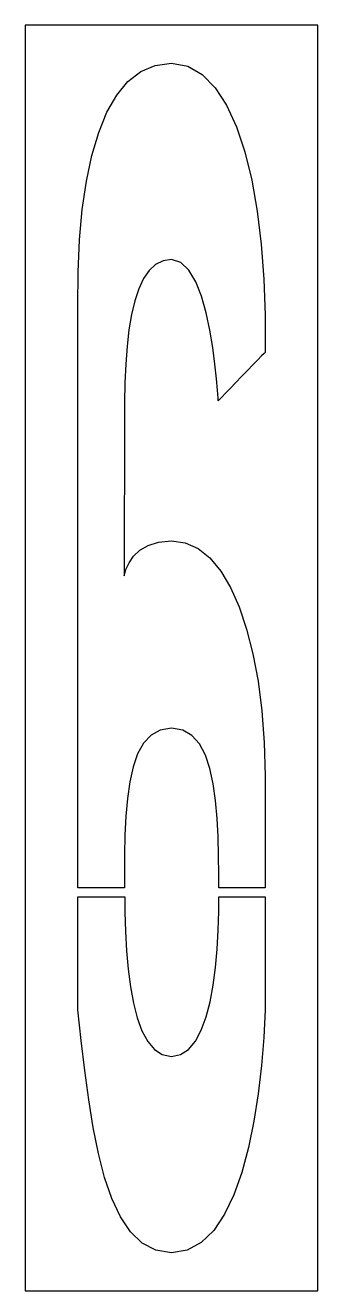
# Model space of a CAD drawing. Extents: x 0 to 25, y 0 to 108.
import ezdxf

# ---------------------------------------------------------------- set-up
doc = ezdxf.new("R2010")
doc.units = 0
doc.layers.add('CUT', color=7, linetype='Continuous')
doc.layers.add('OUTSIDE', color=1, linetype='Continuous')

msp = doc.modelspace()

# ---------------------------------------------------------------- linework, layer by layer
at = {"layer": 'CUT'}
for points in [[(10.505, 63.6), (11.395, 63.88), (12.495, 64), (13.675, 63.84), (14.775, 63.35), (15.785, 62.54), (16.705, 61.42), (17.545, 60.03), (18.285, 58.38), (18.925, 56.47), (19.465, 54.35), (19.895, 52.01), (20.215, 49.49), (20.415, 46.79), (20.505, 43.94), (20.505, 42.28), (20.505, 40.61), (20.505, 38.95), (20.505, 37.29), (20.505, 35.62), (20.505, 34.376), (16.552, 34.376), (16.545, 35.51), (16.525, 37.11), (16.485, 38.73), (16.415, 40.31), (16.275, 41.84), (16.075, 43.27), (15.785, 44.57), (15.395, 45.71), (14.885, 46.66), (14.245, 47.38), (13.455, 47.83), (12.495, 48), (11.545, 47.85), (10.755, 47.42), (10.105, 46.73), (9.605, 45.81), (9.215, 44.7), (8.925, 43.42), (8.725, 42.01), (8.595, 40.49), (8.525, 38.89), (8.495, 37.24), (8.495, 35.59), (8.495, 34.376), (4.495, 34.376), (4.495, 38.99), (4.495, 44), (4.495, 49), (4.495, 54.01), (4.495, 59.01), (4.495, 64.02), (4.495, 69.02), (4.495, 74.03), (4.495, 79.03), (4.495, 84.04), (4.515, 86.94), (4.645, 89.69), (4.875, 92.28), (5.225, 94.69), (5.685, 96.89), (6.275, 98.86), (6.975, 100.58), (7.815, 102.04), (8.775, 103.21), (9.875, 104.06), (11.115, 104.58), (12.495, 104.76), (13.885, 104.5), (15.125, 103.8), (16.235, 102.67), (17.205, 101.17), (18.055, 99.33), (18.765, 97.19), (19.355, 94.78), (19.825, 92.14), (20.165, 89.32), (20.395, 86.34), (20.505, 83.25), (20.505, 80.08), (20.415, 80), (20.205, 79.78), (19.875, 79.44), (19.455, 79.02), (18.995, 78.54), (18.495, 78.03), (17.995, 77.51), (17.535, 77.03), (17.125, 76.6), (16.795, 76.26), (16.575, 76.03), (16.495, 75.95), (16.475, 76.19), (16.435, 76.85), (16.345, 77.84), (16.215, 79.08), (16.035, 80.49), (15.785, 81.97), (15.475, 83.46), (15.075, 84.87), (14.585, 86.1), (13.995, 87.09), (13.305, 87.75), (12.495, 88), (11.775, 87.9), (11.135, 87.58), (10.585, 87.07), (10.105, 86.38), (9.695, 85.51), (9.355, 84.48), (9.085, 83.32), (8.865, 82.02), (8.705, 80.61), (8.595, 79.09), (8.525, 77.49), (8.495, 75.81), (8.485, 74.06), (8.485, 72.28), (8.475, 70.5), (8.475, 68.74), (8.465, 67.05), (8.465, 65.46), (8.455, 64), (8.455, 62.7), (8.445, 61.61), (8.445, 61.022), (8.605, 61.54), (8.875, 62.12), (9.265, 62.68), (9.795, 63.19)], [(20.505, 30.63), (20.505, 28.97), (20.505, 27.31), (20.505, 25.64), (20.505, 23.98), (20.385, 21.62), (20.195, 19.21), (19.915, 16.81), (19.545, 14.46), (19.085, 12.21), (18.515, 10.1), (17.835, 8.19), (17.035, 6.53), (16.105, 5.15), (15.045, 4.11), (13.845, 3.46), (12.495, 3.24), (11.165, 3.46), (10.005, 4.06), (9.005, 5.02), (8.145, 6.29), (7.405, 7.86), (6.785, 9.67), (6.255, 11.7), (5.805, 13.92), (5.425, 16.29), (5.085, 18.78), (4.785, 21.36), (4.495, 23.98), (4.495, 28.98), (4.495, 33.624), (8.499, 33.624), (8.515, 32.3), (8.565, 30.65), (8.655, 29.02), (8.795, 27.44), (8.995, 25.93), (9.255, 24.54), (9.575, 23.28), (9.975, 22.18), (10.465, 21.28), (11.045, 20.59), (11.715, 20.16), (12.495, 20), (13.275, 20.15), (13.965, 20.59), (14.545, 21.3), (15.045, 22.23), (15.455, 23.36), (15.795, 24.65), (16.065, 26.07), (16.265, 27.58), (16.405, 29.16), (16.495, 30.77), (16.545, 32.37), (16.553, 33.624), (20.505, 33.624), (20.505, 32.3)]]:
    msp.add_lwpolyline(points, close=True, dxfattribs=at)
at = {"layer": 'OUTSIDE'}
msp.add_lwpolyline([(0, 0), (25, 0), (25, 108), (0, 108)], close=True, dxfattribs=at)

doc.saveas('drawing.dxf')
